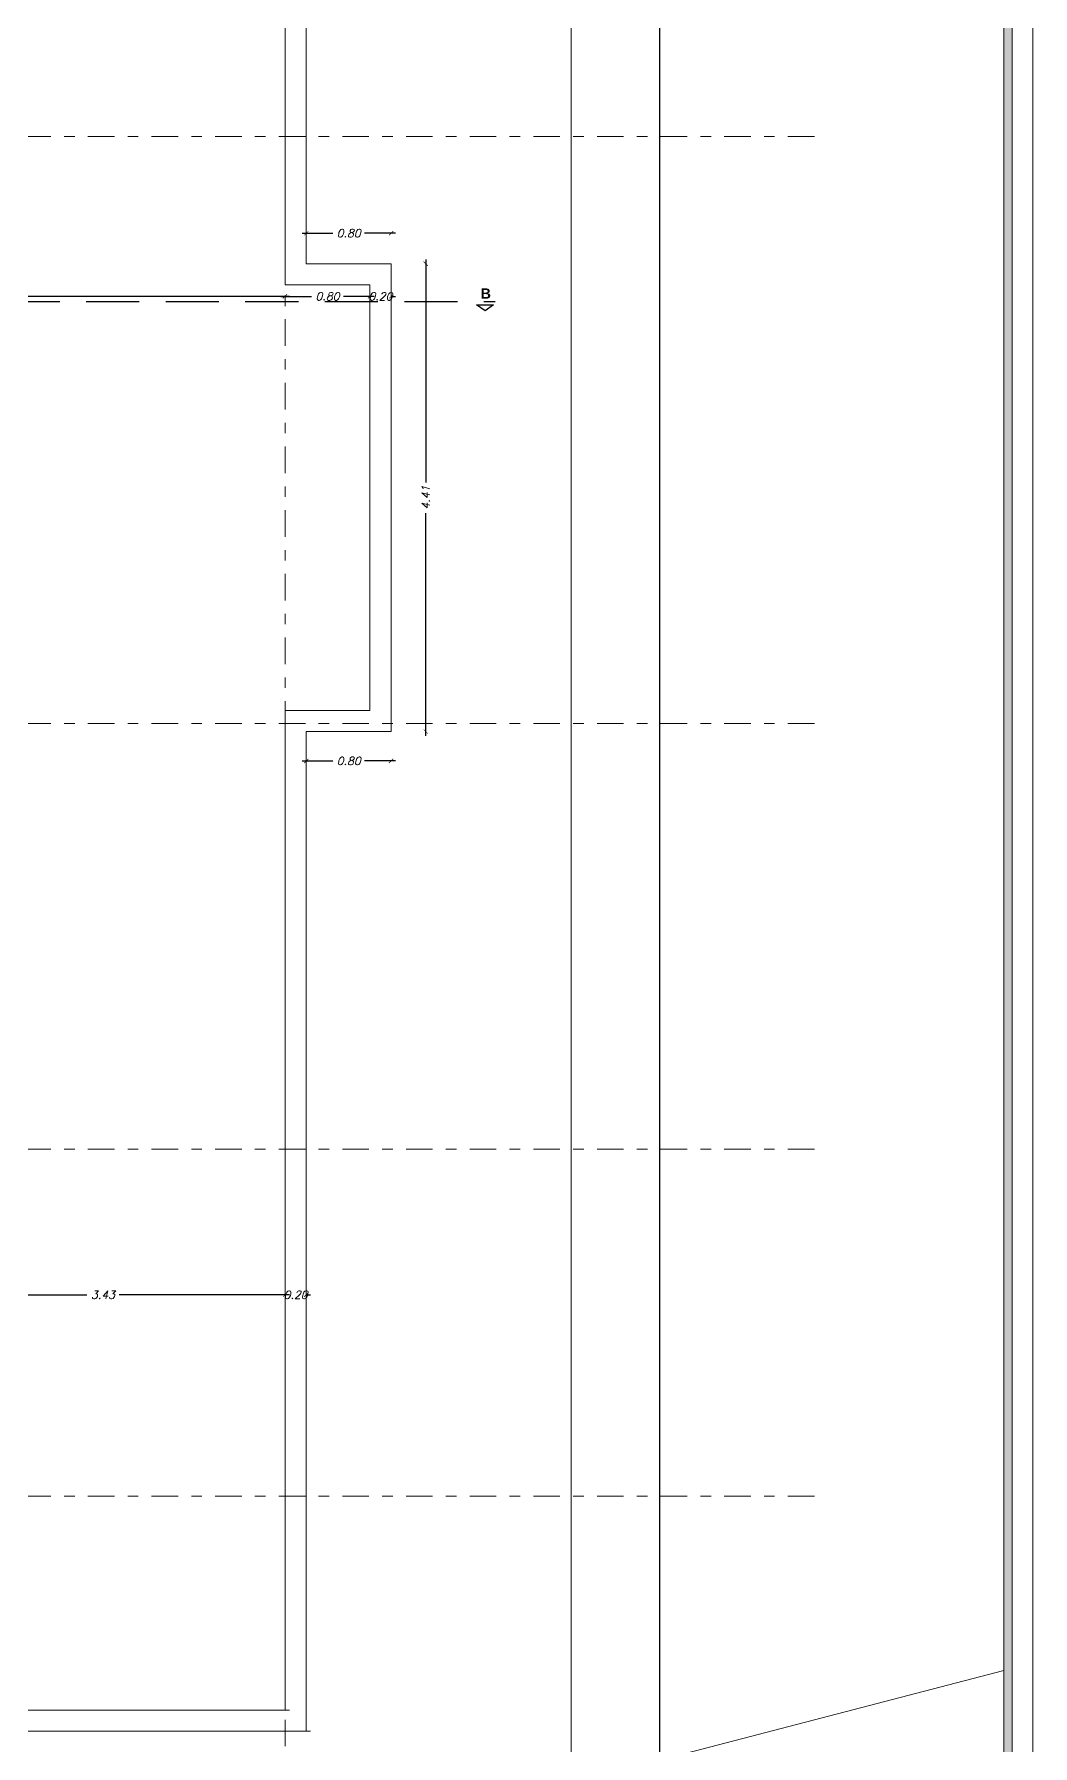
# Model space of a CAD drawing. Header units: metres. Extents: x 294 to 1101, y -498 to -355.
# Drawn here: x 591.56 to 600.97, y -400.81 to -384.67 of the extents above; entities that cross this region are included whole.
import ezdxf

# ---------------------------------------------------------------- set-up
doc = ezdxf.new("R2010")
doc.units = ezdxf.units.M
doc.linetypes.add('DASHDOT2', pattern=[0.5, 0.25, -0.125, 0, -0.125])
doc.linetypes.add('DASHED', pattern=[0.75, 0.5, -0.25])
for name, color, linetype, lineweight in [('19-JARDINERIA', 80, 'Continuous', 0), ('axe', 12, 'DASHDOT2', 9), ('fur', 251, 'Continuous', 9), ('land', 96, 'Continuous', 15), ('wall', 7, 'Continuous', 25)]:
    doc.layers.add(name, color=color, linetype=linetype, lineweight=lineweight)
doc.layers.add('text', color=3, linetype='Continuous')
doc.styles.add('ITALICC', font='italicc')
doc.dimstyles.new('dim200', dxfattribs={"dimscale": 0.4, "dimtxt": 0.1885, "dimasz": 0.1, "dimexe": 0.15, "dimexo": 0.25, "dimgap": 0.07, "dimtad": 0, "dimzin": 0, "dimdsep": 46, "dimtxsty": 'ITALICC', "dimblk": 'ARCHTICK', "dimcen": 0.09, "dimdle": 0.1, "dimse1": 1, "dimse2": 1, "dimclrd": 211, "dimclrt": 3, "dimadec": 0, "dimazin": 0, "dimtfac": 1, "dimtix": 1, "dimtofl": 0, "dimtmove": 0, "dimatfit": 3, "dimldrblk": 'ARCHTICK', "dimfxl": 1, "dimtolj": 1, "dimtzin": 0, "dimlwd": 25, "dimarcsym": 0})
doc.dimstyles.new('DIMA', dxfattribs={"dimtxt": 0.25, "dimasz": 0.07, "dimexe": 0.2, "dimexo": 0.2, "dimgap": 0.01, "dimtad": 1, "dimdec": 0, "dimlfac": 100, "dimrnd": 1, "dimzin": 0, "dimdsep": 46, "dimtxsty": 'Standard', "dimblk1": 'OBLIQUE', "dimblk2": 'OBLIQUE', "dimsah": 1, "dimcen": 0.09, "dimdle": 0.2, "dimclrd": 1, "dimclre": 1, "dimclrt": 2, "dimadec": 0, "dimazin": 0, "dimtfac": 1, "dimtdec": 0, "dimtofl": 0, "dimtmove": 2, "dimatfit": 3, "dimldrblk": 'OBLIQUE', "dimfxl": 1, "dimtolj": 1, "dimtzin": 0, "dimarcsym": 0})

# ---------------------------------------------------------------- blocks, each defined once
blk = doc.blocks.new('_OBLIQUE')
at = {"color": 0, "linetype": 'ByBlock'}
blk.add_line((-0.5, -0.5), (0.5, 0.5), dxfattribs=at)
blk = doc.blocks.new('*D122')
at = {"layer": 'DEFPOINTS', "color": 0, "transparency": 16777216}
for p in [(596.62, -366.108), (596.62, -401.157), (597.455, -401.157)]:
    blk.add_point(p, dxfattribs=at)
at = {"layer": 'wall', "color": 1, "lineweight": -2, "transparency": 16777216}
for p, q in [((597.455, -365.908), (597.455, -401.357)), ((596.82, -366.108), (597.655, -366.108)), ((596.82, -401.157), (597.655, -401.157))]:
    blk.add_line(p, q, dxfattribs=at)
at = {"layer": 'wall', "color": 1, "lineweight": -2, "transparency": 16777216, "xscale": 0.07, "yscale": 0.07, "zscale": 0.07}
for p, rotation in [((597.455, -366.108), 90), ((597.455, -401.157), 270)]:
    blk.add_blockref('_OBLIQUE', p, dxfattribs=dict(at, rotation=rotation))
at = {"layer": 'wall', "color": 2, "transparency": 16777216, "insert": (597.32, -383.632), "char_height": 0.25, "attachment_point": 5, "rotation": 90}
blk.add_mtext('\\A1;3505', dxfattribs=at)
blk = doc.blocks.new('_ArchTick')
at = {"color": 0, "linetype": 'ByBlock', "const_width": 0.15}
blk.add_lwpolyline([(-0.5, -0.5), (0.5, 0.5)], dxfattribs=at)
blk = doc.blocks.new('*D258')
at = {"layer": 'DEFPOINTS', "color": 0, "transparency": 16777216}
for p in [(594.924, -386.838), (594.924, -391.247), (595.25, -391.247)]:
    blk.add_point(p, dxfattribs=at)
at = {"layer": 'wall', "color": 211, "linetype": 'Continuous', "lineweight": 25, "transparency": 16777216}
for p, q in [((595.25, -386.798), (595.25, -388.898)), ((595.25, -391.287), (595.25, -389.187))]:
    blk.add_line(p, q, dxfattribs=at)
at = {"layer": 'wall', "color": 211, "lineweight": 25, "transparency": 16777216, "xscale": 0.04000000000000001, "yscale": 0.04000000000000001, "zscale": 0.04000000000000001}
for p, rotation in [((595.25, -386.838), 90), ((595.25, -391.247), 270)]:
    blk.add_blockref('_ArchTick', p, dxfattribs=dict(at, rotation=rotation))
at = {"layer": 'wall', "color": 3, "transparency": 16777216, "insert": (595.25, -389.042), "char_height": 0.0754, "attachment_point": 5, "rotation": 90, "style": 'ITALICC'}
blk.add_mtext('\\A1;4.41', dxfattribs=at)
blk = doc.blocks.new('*D259')
at = {"layer": 'DEFPOINTS', "color": 0, "transparency": 16777216}
for p in [(594.124, -386.55), (594.124, -386.838), (594.924, -386.838)]:
    blk.add_point(p, dxfattribs=at)
at = {"layer": 'wall', "color": 211, "linetype": 'Continuous', "lineweight": 25, "transparency": 16777216}
for p, q in [((594.084, -386.55), (594.374, -386.55)), ((594.964, -386.55), (594.674, -386.55))]:
    blk.add_line(p, q, dxfattribs=at)
at = {"layer": 'wall', "color": 211, "lineweight": 25, "transparency": 16777216, "xscale": 0.04000000000000001, "yscale": 0.04000000000000001, "zscale": 0.04000000000000001, "rotation": 180}
blk.add_blockref('_ArchTick', (594.124, -386.55), dxfattribs=at)
at = {"layer": 'wall', "color": 211, "lineweight": 25, "transparency": 16777216, "xscale": 0.04000000000000001, "yscale": 0.04000000000000001, "zscale": 0.04000000000000001}
blk.add_blockref('_ArchTick', (594.924, -386.55), dxfattribs=at)
at = {"layer": 'wall', "color": 3, "transparency": 16777216, "insert": (594.524, -386.55), "char_height": 0.0754, "attachment_point": 5, "style": 'ITALICC'}
blk.add_mtext('\\A1;0.80', dxfattribs=at)
blk = doc.blocks.new('*D260')
at = {"layer": 'DEFPOINTS', "color": 0, "transparency": 16777216}
for p in [(594.124, -391.247), (594.924, -391.247), (594.924, -391.524)]:
    blk.add_point(p, dxfattribs=at)
at = {"layer": 'wall', "color": 211, "linetype": 'Continuous', "lineweight": 25, "transparency": 16777216}
for p, q in [((594.084, -391.524), (594.374, -391.524)), ((594.964, -391.524), (594.674, -391.524))]:
    blk.add_line(p, q, dxfattribs=at)
at = {"layer": 'wall', "color": 211, "lineweight": 25, "transparency": 16777216, "xscale": 0.04000000000000001, "yscale": 0.04000000000000001, "zscale": 0.04000000000000001, "rotation": 180}
blk.add_blockref('_ArchTick', (594.124, -391.524), dxfattribs=at)
at = {"layer": 'wall', "color": 211, "lineweight": 25, "transparency": 16777216, "xscale": 0.04000000000000001, "yscale": 0.04000000000000001, "zscale": 0.04000000000000001}
blk.add_blockref('_ArchTick', (594.924, -391.524), dxfattribs=at)
at = {"layer": 'wall', "color": 3, "transparency": 16777216, "insert": (594.524, -391.524), "char_height": 0.0754, "attachment_point": 5, "style": 'ITALICC'}
blk.add_mtext('\\A1;0.80', dxfattribs=at)
blk = doc.blocks.new('*D261')
at = {"layer": 'DEFPOINTS', "color": 0, "transparency": 16777216}
for p in [(584.723, -387.145), (593.924, -387.038), (593.924, -387.145)]:
    blk.add_point(p, dxfattribs=at)
at = {"layer": 'wall', "color": 211, "linetype": 'Continuous', "lineweight": 25, "transparency": 16777216}
for p, q in [((584.683, -387.145), (589.173, -387.145)), ((593.964, -387.145), (589.473, -387.145))]:
    blk.add_line(p, q, dxfattribs=at)
at = {"layer": 'wall', "color": 211, "lineweight": 25, "transparency": 16777216, "xscale": 0.04000000000000001, "yscale": 0.04000000000000001, "zscale": 0.04000000000000001, "rotation": 180}
blk.add_blockref('_ArchTick', (584.723, -387.145), dxfattribs=at)
at = {"layer": 'wall', "color": 211, "lineweight": 25, "transparency": 16777216, "xscale": 0.04000000000000001, "yscale": 0.04000000000000001, "zscale": 0.04000000000000001}
blk.add_blockref('_ArchTick', (593.924, -387.145), dxfattribs=at)
at = {"layer": 'wall', "color": 3, "transparency": 16777216, "insert": (589.323, -387.145), "char_height": 0.0754, "attachment_point": 5, "style": 'ITALICC'}
blk.add_mtext('\\A1;9.20', dxfattribs=at)
blk = doc.blocks.new('*D262')
at = {"layer": 'DEFPOINTS', "color": 0, "transparency": 16777216}
for p in [(593.924, -387.038), (594.724, -387.038), (594.724, -387.145)]:
    blk.add_point(p, dxfattribs=at)
at = {"layer": 'wall', "color": 211, "linetype": 'Continuous', "lineweight": 25, "transparency": 16777216}
for p, q in [((593.884, -387.145), (594.174, -387.145)), ((594.764, -387.145), (594.474, -387.145))]:
    blk.add_line(p, q, dxfattribs=at)
at = {"layer": 'wall', "color": 211, "lineweight": 25, "transparency": 16777216, "xscale": 0.04000000000000001, "yscale": 0.04000000000000001, "zscale": 0.04000000000000001, "rotation": 180}
blk.add_blockref('_ArchTick', (593.924, -387.145), dxfattribs=at)
at = {"layer": 'wall', "color": 211, "lineweight": 25, "transparency": 16777216, "xscale": 0.04000000000000001, "yscale": 0.04000000000000001, "zscale": 0.04000000000000001}
blk.add_blockref('_ArchTick', (594.724, -387.145), dxfattribs=at)
at = {"layer": 'wall', "color": 3, "transparency": 16777216, "insert": (594.324, -387.145), "char_height": 0.0754, "attachment_point": 5, "style": 'ITALICC'}
blk.add_mtext('\\A1;0.80', dxfattribs=at)
blk = doc.blocks.new('*D263')
at = {"layer": 'DEFPOINTS', "color": 0, "transparency": 16777216}
for p in [(594.724, -387.038), (594.924, -387.122), (594.924, -387.145)]:
    blk.add_point(p, dxfattribs=at)
at = {"layer": 'wall', "color": 211, "linetype": 'Continuous', "lineweight": 25, "transparency": 16777216}
for p, q in [((594.724, -387.145), (594.684, -387.145)), ((594.924, -387.145), (594.964, -387.145))]:
    blk.add_line(p, q, dxfattribs=at)
at = {"layer": 'wall', "color": 211, "lineweight": 25, "transparency": 16777216, "xscale": 0.04000000000000001, "yscale": 0.04000000000000001, "zscale": 0.04000000000000001}
blk.add_blockref('_ArchTick', (594.724, -387.145), dxfattribs=at)
at = {"layer": 'wall', "color": 211, "lineweight": 25, "transparency": 16777216, "xscale": 0.04000000000000001, "yscale": 0.04000000000000001, "zscale": 0.04000000000000001, "rotation": 180}
blk.add_blockref('_ArchTick', (594.924, -387.145), dxfattribs=at)
at = {"layer": 'wall', "color": 3, "transparency": 16777216, "insert": (594.824, -387.145), "char_height": 0.0754, "attachment_point": 5, "style": 'ITALICC'}
blk.add_mtext('\\A1;0.20', dxfattribs=at)
blk = doc.blocks.new('*D291')
at = {"layer": 'DEFPOINTS', "color": 0, "transparency": 16777216}
for p in [(593.924, -396.555), (590.491, -396.702), (593.924, -396.793)]:
    blk.add_point(p, dxfattribs=at)
at = {"layer": 'wall', "color": 211, "linetype": 'Continuous', "lineweight": 25, "transparency": 16777216}
for p, q in [((590.451, -396.555), (592.056, -396.555)), ((593.964, -396.555), (592.359, -396.555))]:
    blk.add_line(p, q, dxfattribs=at)
at = {"layer": 'wall', "color": 211, "lineweight": 25, "transparency": 16777216, "xscale": 0.04000000000000001, "yscale": 0.04000000000000001, "zscale": 0.04000000000000001, "rotation": 180}
blk.add_blockref('_ArchTick', (590.491, -396.555), dxfattribs=at)
at = {"layer": 'wall', "color": 211, "lineweight": 25, "transparency": 16777216, "xscale": 0.04000000000000001, "yscale": 0.04000000000000001, "zscale": 0.04000000000000001}
blk.add_blockref('_ArchTick', (593.924, -396.555), dxfattribs=at)
at = {"layer": 'wall', "color": 3, "transparency": 16777216, "insert": (592.207, -396.555), "char_height": 0.0754, "attachment_point": 5, "style": 'ITALICC'}
blk.add_mtext('\\A1;3.43', dxfattribs=at)
blk = doc.blocks.new('*D292')
at = {"layer": 'DEFPOINTS', "color": 0, "transparency": 16777216}
for p in [(594.124, -396.555), (593.924, -396.793), (594.124, -396.873)]:
    blk.add_point(p, dxfattribs=at)
at = {"layer": 'wall', "color": 211, "linetype": 'Continuous', "lineweight": 25, "transparency": 16777216}
for p, q in [((593.924, -396.555), (593.884, -396.555)), ((594.124, -396.555), (594.164, -396.555))]:
    blk.add_line(p, q, dxfattribs=at)
at = {"layer": 'wall', "color": 211, "lineweight": 25, "transparency": 16777216, "xscale": 0.04000000000000001, "yscale": 0.04000000000000001, "zscale": 0.04000000000000001}
blk.add_blockref('_ArchTick', (593.924, -396.555), dxfattribs=at)
at = {"layer": 'wall', "color": 211, "lineweight": 25, "transparency": 16777216, "xscale": 0.04000000000000001, "yscale": 0.04000000000000001, "zscale": 0.04000000000000001, "rotation": 180}
blk.add_blockref('_ArchTick', (594.124, -396.555), dxfattribs=at)
at = {"layer": 'wall', "color": 3, "transparency": 16777216, "insert": (594.024, -396.555), "char_height": 0.0754, "attachment_point": 5, "style": 'ITALICC'}
blk.add_mtext('\\A1;0.20', dxfattribs=at)

msp = doc.modelspace()

# ---------------------------------------------------------------- hatches: boundary and pattern name
at = {"layer": '19-JARDINERIA'}
h = msp.add_hatch(color=251, dxfattribs=at)
h.paths.add_polyline_path([(568.962, -363.812), (568.962, -408.823), (600.78, -408.823), (600.78, -363.812)])
h.paths.add_polyline_path([(569.04, -363.89), (569.04, -408.745), (600.702, -408.745), (600.702, -363.89)], flags=16)

# ---------------------------------------------------------------- linework, layer by layer
at = {"layer": '19-JARDINERIA', "color": 251}
for points in [[(568.768, -363.618), (568.768, -409.017), (600.974, -409.017), (600.974, -363.618)], [(568.962, -363.812), (568.962, -408.823), (600.78, -408.823), (600.78, -363.812)], [(569.04, -363.89), (569.04, -408.745), (600.702, -408.745), (600.702, -363.89)]]:
    msp.add_lwpolyline(points, close=True, dxfattribs=at)
at = {"layer": 'axe'}
for p, q in [((593.924, -402.611), (593.924, -367.937)), ((598.915, -385.637), (576.699, -385.637)), ((598.915, -391.172), (576.699, -391.172)), ((598.915, -395.183), (576.699, -395.183)), ((598.915, -398.453), (576.699, -398.453))]:
    msp.add_line(p, q, dxfattribs=at)
at = {"layer": 'fur'}
for p, q in [((593.924, -379.611), (593.924, -387.038)), ((594.124, -386.838), (594.124, -380.411)), ((594.124, -380.611), (594.124, -386.838)), ((593.924, -386.838), (593.924, -387.038)), ((594.724, -387.038), (594.724, -388.626)), ((594.724, -389.126), (594.724, -389.526)), ((594.724, -389.126), (594.724, -389.526)), ((594.724, -390.126), (594.724, -390.947)), ((593.924, -400.469), (593.924, -391.047)), ((594.624, -391.047), (593.924, -391.047)), ((594.124, -400.669), (594.124, -391.247)), ((593.964, -400.469), (579.282, -400.469)), ((594.164, -400.669), (579.082, -400.669))]:
    msp.add_line(p, q, dxfattribs=at)
for points in [[(594.124, -386.838), (594.924, -386.838), (594.924, -391.247), (594.124, -391.247)], [(593.924, -387.038), (594.724, -387.038), (594.724, -391.047), (593.924, -391.047)]]:
    msp.add_lwpolyline(points, dxfattribs=at)
at = {"layer": 'land'}
msp.add_line((595.538, -401.439), (600.702, -400.095), dxfattribs=at)
msp.add_lwpolyline([(596.62, -366.108), (576.626, -371.466), (576.626, -406.815), (590.548, -402.737), (596.62, -401.157)], close=True, dxfattribs=at)
at = {"layer": 'text', "linetype": 'DASHED'}
for p, q in [((577.049, -387.192), (595.905, -387.192)), ((595.729, -387.226), (595.889, -387.226)), ((595.809, -387.28), (595.729, -387.226)), ((595.889, -387.226), (595.809, -387.28))]:
    msp.add_line(p, q, dxfattribs=at)

# ---------------------------------------------------------------- texts
at = {"layer": 'text', "linetype": 'DASHED', "insert": (595.767, -387.07), "char_height": 0.09684, "width": 0.27008, "attachment_point": 1}
msp.add_mtext('{\\fArial|b1|i0|c0|p34;B}', dxfattribs=at)

# ---------------------------------------------------------------- dimensions: what is measured, and where the dimension line sits
at = {"layer": 'wall'}
dim = msp.add_aligned_dim(p1=(596.62, -366.108), p2=(596.62, -401.157), distance=0.834, dimstyle='DIMA', dxfattribs=at)
dim.commit()
dim.dimension.update_dxf_attribs({"geometry": '*D122', "text_midpoint": (597.32, -383.632)})
for base, p1, p2, picture, middle in [((594.124, -386.55), (594.924, -386.838), (594.124, -386.838), '*D259', (594.524, -386.55)), ((594.924, -391.524), (594.124, -391.247), (594.924, -391.247), '*D260', (594.524, -391.524))]:
    dim = msp.add_linear_dim(base=base, p1=p1, p2=p2, dimstyle='dim200', dxfattribs=at)
    dim.commit()
    dim.dimension.update_dxf_attribs({"geometry": picture, "text_midpoint": middle})
dim = msp.add_linear_dim(base=(595.25, -391.247), p1=(594.924, -386.838), p2=(594.924, -391.247), angle=90, dimstyle='dim200', dxfattribs=at)
dim.commit()
dim.dimension.update_dxf_attribs({"geometry": '*D258', "text_midpoint": (595.25, -389.042)})
for base, p1, p2, picture, middle in [((593.924, -387.145), (584.723, -387.145), (593.924, -387.038), '*D261', (589.323, -387.145)), ((594.724, -387.145), (593.924, -387.038), (594.724, -387.038), '*D262', (594.324, -387.145)), ((594.924, -387.145), (594.724, -387.038), (594.924, -387.122), '*D263', (594.824, -387.145)), ((593.924, -396.555), (590.491, -396.702), (593.924, -396.793), '*D291', (592.207, -396.555)), ((594.124, -396.555), (593.924, -396.793), (594.124, -396.873), '*D292', (594.024, -396.555))]:
    dim = msp.add_linear_dim(base=base, p1=p1, p2=p2, dimstyle='dim200', override={"dimtmove": 1}, dxfattribs=at)
    dim.commit()
    dim.dimension.update_dxf_attribs({"geometry": picture, "text_midpoint": middle})

doc.saveas('drawing.dxf')
